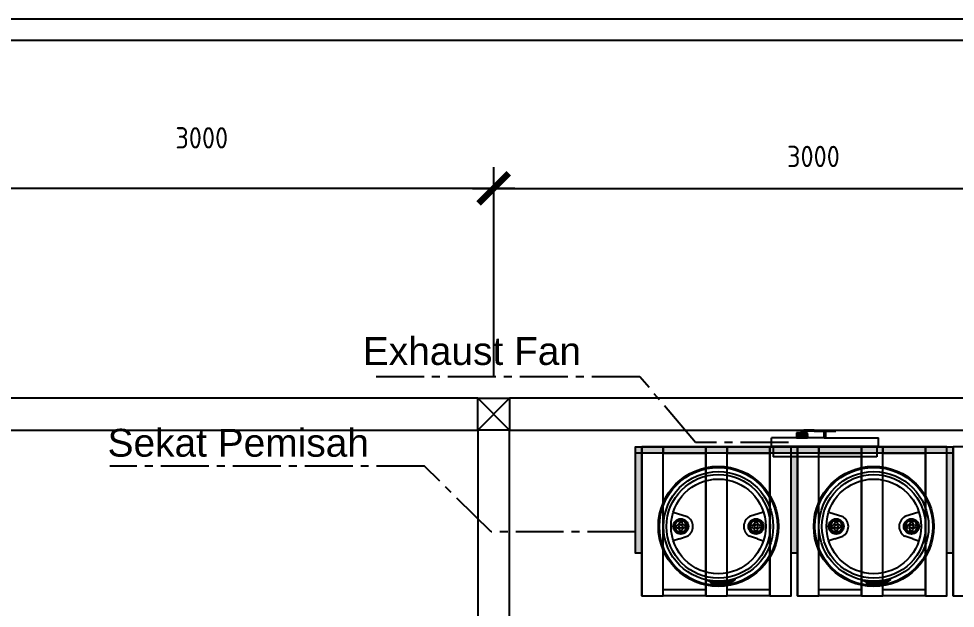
# Model space of a CAD drawing. Header units: millimetres. Extents: x 19989 to 114677, y -6335 to 49043.
# Drawn here: x 71235 to 75628, y 20703 to 23468 of the extents above; entities that cross this region are included whole.
import ezdxf

# ---------------------------------------------------------------- set-up
doc = ezdxf.new("R2010")
doc.units = ezdxf.units.MM
doc.header["$MEASUREMENT"] = 0
doc.linetypes.add('CENTER2', pattern=[1.125, 0.75, -0.125, 0.125, -0.125])
doc.layers.get('Defpoints').update_dxf_attribs({"lineweight": 0})
doc.layers.add('A-DIM', color=15, linetype='Continuous')
doc.layers.add('Edges', color=7, linetype='Continuous')
doc.styles.add('ISO9', font='iso9.shx')
doc.styles.get("Standard").update_dxf_attribs({"font": 'arial.ttf'})
doc.dimstyles.new('DIM100', dxfattribs={"dimscale": 100, "dimtxt": 1, "dimasz": 1, "dimexe": 1, "dimexo": 1, "dimgap": 1, "dimtad": 1, "dimdec": 0, "dimzin": 0, "dimdsep": 46, "dimtxsty": 'ISO9', "dimblk1": 'TICK', "dimblk2": 'TICK', "dimsah": 1, "dimcen": 0.09, "dimclrd": 15, "dimclre": 15, "dimclrt": 1, "dimadec": 0, "dimazin": 0, "dimtfac": 1, "dimtdec": 0, "dimtofl": 0, "dimtmove": 2, "dimatfit": 3, "dimldrblk": 'TICK', "dimfxl": 1, "dimtolj": 1, "dimtzin": 0, "dimarcsym": 0})

# ---------------------------------------------------------------- blocks, each defined once
blk = doc.blocks.new('TICK')
at = {"color": 2}
blk.add_line((-1, 0), (1, 0), dxfattribs=at)
at = {"color": 2, "const_width": 0.3, "flags": 128}
blk.add_lwpolyline([(-0.707, -0.707), (0.707, 0.707)], dxfattribs=at)
blk = doc.blocks.new('*D17')
at = {"layer": 'A-DIM', "color": 15, "lineweight": -2, "transparency": 16777216}
for p, q in [((73462.8, 21788.8), (73462.8, 22772.1)), ((76462.8, 21788.8), (76462.8, 22772.1)), ((73562.8, 22672.1), (76362.8, 22672.1))]:
    blk.add_line(p, q, dxfattribs=at)
at = {"layer": 'Defpoints', "color": 0, "transparency": 16777216}
for p in [(76462.8, 22672.1), (73462.8, 21688.8), (76462.8, 21688.8)]:
    blk.add_point(p, dxfattribs=at)
at = {"layer": 'A-DIM', "color": 15, "lineweight": -2, "transparency": 16777216, "xscale": 100, "yscale": 100, "zscale": 100, "rotation": 180}
blk.add_blockref('TICK', (73462.8, 22672.1), dxfattribs=at)
at = {"layer": 'A-DIM', "color": 15, "lineweight": -2, "transparency": 16777216, "xscale": 100, "yscale": 100, "zscale": 100}
blk.add_blockref('TICK', (76462.8, 22672.1), dxfattribs=at)
at = {"layer": 'A-DIM', "color": 1, "transparency": 16777216, "insert": (74962.8, 22822.1), "char_height": 100, "attachment_point": 5, "style": 'ISO9'}
blk.add_mtext('\\A1;3000', dxfattribs=at)
blk = doc.blocks.new('*D18')
at = {"layer": 'A-DIM', "color": 15, "lineweight": -2, "transparency": 16777216}
for p, q in [((70462.8, 21788.8), (70462.8, 22772.1)), ((73462.8, 21788.8), (73462.8, 22772.1)), ((73362.8, 22672.1), (70562.8, 22672.1))]:
    blk.add_line(p, q, dxfattribs=at)
at = {"layer": 'Defpoints', "color": 0, "transparency": 16777216}
for p in [(70462.8, 22672.1), (70462.8, 21688.8), (73462.8, 21688.8)]:
    blk.add_point(p, dxfattribs=at)
at = {"layer": 'A-DIM', "color": 15, "lineweight": -2, "transparency": 16777216, "xscale": 100, "yscale": 100, "zscale": 100, "rotation": 180}
blk.add_blockref('TICK', (70462.8, 22672.1), dxfattribs=at)
at = {"layer": 'A-DIM', "color": 15, "lineweight": -2, "transparency": 16777216, "xscale": 100, "yscale": 100, "zscale": 100}
blk.add_blockref('TICK', (73462.8, 22672.1), dxfattribs=at)
at = {"layer": 'A-DIM', "color": 1, "transparency": 16777216, "insert": (72093.4, 22909.4), "char_height": 100, "attachment_point": 5, "style": 'ISO9'}
blk.add_mtext('\\A1;3000', dxfattribs=at)
blk = doc.blocks.new('plasticwaterdrumplan')
at = {"layer": 'Edges'}
for p, q in [((19.15, 3.55), (22, 2.66)), ((37.52, 3.55), (34.66, 2.66)), ((19.8, 0.65), (19.83, 0.88)), ((19.83, 0.42), (19.8, 0.65)), ((19.83, 0.88), (19.88, 1)), ((19.88, 0.3), (19.83, 0.42)), ((19.88, 1), (20.09, 0.86)), ((19.88, 0.3), (20.09, 0.44)), ((20.09, 0.86), (20.13, 0.97)), ((20.13, 0.33), (20.09, 0.44)), ((20.13, 0.97), (20.23, 1.1)), ((20.23, 0.2), (20.13, 0.33)), ((20.23, 1.1), (20.36, 1.2)), ((20.36, 0.1), (20.23, 0.2)), ((20.33, 1.45), (20.45, 1.5)), ((20.33, 1.45), (20.47, 1.24)), ((20.33, -0.15), (20.47, 0.06)), ((20.36, 1.2), (20.47, 1.24)), ((20.47, 0.06), (20.36, 0.1)), ((20.45, 1.5), (20.68, 1.53)), ((20.68, 1.53), (20.91, 1.5)), ((20.68, 1.01), (20.77, 1)), ((21.03, 1.45), (20.89, 1.24)), ((20.89, 1.24), (21, 1.2)), ((21, 0.1), (20.89, 0.06)), ((21.03, -0.15), (20.89, 0.06)), ((20.91, 1.5), (21.03, 1.45)), ((21, 1.2), (21.13, 1.1)), ((21.13, 0.2), (21, 0.1)), ((21.13, 1.1), (21.23, 0.97)), ((21.23, 0.33), (21.13, 0.2)), ((21.23, 0.97), (21.27, 0.86)), ((21.27, 0.44), (21.23, 0.33)), ((21.48, 1), (21.27, 0.86)), ((21.48, 0.3), (21.27, 0.44)), ((21.48, 1), (21.53, 0.88)), ((21.53, 0.42), (21.48, 0.3)), ((21.53, 0.88), (21.56, 0.65)), ((21.56, 0.65), (21.53, 0.42)), ((35.13, 0.88), (35.1, 0.65)), ((35.1, 0.65), (35.13, 0.42)), ((35.19, 1), (35.13, 0.88)), ((35.13, 0.42), (35.19, 0.3)), ((35.19, 1), (35.39, 0.86)), ((35.19, 0.3), (35.39, 0.44)), ((35.44, 0.97), (35.39, 0.86)), ((35.39, 0.44), (35.44, 0.33)), ((35.54, 1.1), (35.44, 0.97)), ((35.44, 0.33), (35.54, 0.2)), ((35.67, 1.2), (35.54, 1.1)), ((35.54, 0.2), (35.67, 0.1)), ((35.76, 1.5), (35.63, 1.45)), ((35.63, 1.45), (35.78, 1.24)), ((35.63, -0.15), (35.78, 0.06)), ((35.78, 1.24), (35.67, 1.2)), ((35.67, 0.1), (35.78, 0.06)), ((35.99, 1.53), (35.76, 1.5)), ((35.99, 1.01), (35.89, 1)), ((36.22, 1.5), (35.99, 1.53)), ((36.34, 1.45), (36.2, 1.24)), ((36.3, 1.2), (36.2, 1.24)), ((36.2, 0.06), (36.3, 0.1)), ((36.34, -0.15), (36.2, 0.06)), ((36.34, 1.45), (36.22, 1.5)), ((36.44, 1.1), (36.3, 1.2)), ((36.3, 0.1), (36.44, 0.2)), ((36.54, 0.97), (36.44, 1.1)), ((36.44, 0.2), (36.54, 0.33)), ((36.58, 0.86), (36.54, 0.97)), ((36.54, 0.33), (36.58, 0.44)), ((36.79, 1), (36.58, 0.86)), ((36.79, 0.3), (36.58, 0.44)), ((36.84, 0.88), (36.79, 1)), ((36.79, 0.3), (36.84, 0.42)), ((36.87, 0.65), (36.84, 0.88)), ((36.84, 0.42), (36.87, 0.65)), ((20.41, -1.85), (19.15, -2.26)), ((20.45, -0.2), (20.33, -0.15)), ((20.41, -1.85), (22, -1.35)), ((20.68, -0.23), (20.45, -0.2)), ((20.91, -0.2), (20.68, -0.23)), ((21.03, -0.15), (20.91, -0.2)), ((36.26, -1.85), (34.66, -1.35)), ((35.63, -0.15), (35.76, -0.2)), ((35.76, -0.2), (35.99, -0.23)), ((35.99, -0.23), (36.22, -0.2)), ((36.22, -0.2), (36.34, -0.15)), ((36.26, -1.85), (37.52, -2.26)), ((25.72, -10.23), (26.59, -10.46)), ((25.73, -10.21), (26.78, -10.49)), ((26.36, -10.41), (26.54, -10.46)), ((26.36, -10.43), (26.53, -10.48)), ((26.54, -10.46), (26.53, -10.48)), ((26.54, -10.46), (26.59, -10.47)), ((26.59, -10.46), (26.6, -10.46)), ((26.6, -10.48), (26.59, -10.47)), ((26.62, -10.47), (26.6, -10.46)), ((26.6, -10.46), (26.75, -10.5)), ((26.61, -10.48), (26.6, -10.48)), ((26.61, -10.48), (26.61, -10.49)), ((26.62, -10.5), (26.61, -10.49)), ((26.63, -10.48), (26.62, -10.47)), ((26.62, -10.47), (26.62, -10.47)), ((26.63, -10.5), (26.62, -10.5)), ((26.64, -10.49), (26.63, -10.48)), ((26.63, -10.51), (26.63, -10.5)), ((26.64, -10.52), (26.63, -10.51)), ((26.65, -10.5), (26.64, -10.49)), ((26.64, -10.49), (26.64, -10.49)), ((26.64, -10.53), (26.64, -10.52)), ((26.64, -10.54), (26.64, -10.53)), ((26.64, -10.57), (26.65, -10.54)), ((26.65, -10.54), (26.64, -10.54)), ((26.64, -10.59), (26.64, -10.57)), ((26.65, -10.61), (26.64, -10.59)), ((26.65, -10.51), (26.65, -10.5)), ((26.66, -10.52), (26.65, -10.51)), ((26.65, -10.51), (26.65, -10.51)), ((26.65, -10.54), (26.67, -10.53)), ((26.66, -10.53), (26.65, -10.55)), ((26.65, -10.55), (26.65, -10.54)), ((26.65, -10.55), (26.65, -10.55)), ((26.66, -10.64), (26.65, -10.61)), ((26.66, -10.53), (26.66, -10.52)), ((26.67, -10.56), (26.66, -10.57)), ((26.66, -10.57), (26.66, -10.59)), ((26.66, -10.59), (26.66, -10.6)), ((26.66, -10.6), (26.67, -10.62)), ((26.68, -10.66), (26.66, -10.64)), ((26.67, -10.53), (26.69, -10.51)), ((26.68, -10.54), (26.67, -10.56)), ((26.67, -10.62), (26.69, -10.64)), ((26.7, -10.53), (26.68, -10.54)), ((26.7, -10.67), (26.68, -10.66)), ((26.69, -10.51), (26.72, -10.5)), ((26.7, -10.56), (26.69, -10.59)), ((26.69, -10.59), (26.7, -10.63)), ((26.69, -10.64), (26.71, -10.65)), ((26.72, -10.53), (26.7, -10.53)), ((26.72, -10.54), (26.7, -10.56)), ((26.7, -10.63), (26.72, -10.65)), ((26.73, -10.68), (26.7, -10.67)), ((26.71, -10.65), (26.73, -10.66)), ((26.72, -10.5), (26.75, -10.5)), ((26.74, -10.52), (26.72, -10.53)), ((26.75, -10.53), (26.72, -10.54)), ((26.72, -10.65), (26.77, -10.66)), ((26.73, -10.66), (26.76, -10.67)), ((26.75, -10.69), (26.73, -10.68)), ((26.77, -10.53), (26.74, -10.52)), ((26.75, -10.5), (26.77, -10.5)), ((26.75, -10.5), (26.77, -10.51)), ((26.78, -10.54), (26.75, -10.53)), ((26.78, -10.69), (26.75, -10.69)), ((26.76, -10.67), (26.77, -10.66)), ((26.77, -10.5), (26.8, -10.51)), ((26.8, -10.51), (26.77, -10.51)), ((26.79, -10.54), (26.77, -10.53)), ((26.77, -10.66), (26.81, -10.68)), ((26.78, -10.49), (27.01, -10.56)), ((26.78, -10.49), (26.8, -10.51)), ((26.78, -10.54), (26.8, -10.55)), ((26.81, -10.68), (26.78, -10.69)), ((26.81, -10.55), (26.79, -10.54)), ((26.8, -10.51), (26.82, -10.53)), ((26.81, -10.55), (26.8, -10.55)), ((26.81, -10.55), (26.81, -10.55)), ((26.81, -10.55), (26.85, -10.56)), ((26.81, -10.68), (26.81, -10.68)), ((26.81, -10.68), (26.93, -10.71)), ((26.82, -10.53), (26.84, -10.55)), ((26.84, -10.55), (26.85, -10.56)), ((26.85, -10.56), (27.07, -10.63)), ((26.9, -10.77), (26.89, -10.83)), ((26.89, -10.83), (26.9, -10.77)), ((26.89, -10.83), (26.9, -10.88)), ((26.9, -10.88), (26.89, -10.83)), ((26.89, -10.83), (26.89, -10.83)), ((26.9, -10.83), (26.89, -10.83)), ((26.93, -10.72), (26.9, -10.77)), ((26.9, -10.77), (26.93, -10.72)), ((26.9, -10.77), (26.91, -10.77)), ((26.9, -10.83), (26.91, -10.77)), ((26.9, -10.77), (26.9, -10.77)), ((26.9, -10.83), (26.91, -10.78)), ((26.91, -10.88), (26.9, -10.83)), ((26.9, -10.88), (26.9, -10.83)), ((26.9, -10.83), (26.9, -10.83)), ((26.9, -10.88), (26.91, -10.93)), ((26.91, -10.88), (26.9, -10.88)), ((26.9, -10.88), (26.9, -10.88)), ((26.9, -10.88), (26.9, -10.88)), ((26.92, -10.93), (26.9, -10.88)), ((26.92, -10.93), (26.9, -10.88)), ((26.91, -10.78), (26.93, -10.73)), ((26.91, -10.77), (26.93, -10.73)), ((26.91, -10.77), (26.91, -10.78)), ((26.91, -10.83), (26.92, -10.78)), ((26.92, -10.78), (26.91, -10.83)), ((26.91, -10.83), (26.92, -10.88)), ((26.91, -10.88), (26.91, -10.83)), ((26.93, -10.93), (26.91, -10.88)), ((26.92, -10.93), (26.91, -10.88)), ((26.91, -10.93), (26.95, -10.98)), ((26.92, -10.93), (26.91, -10.93)), ((26.92, -10.78), (26.94, -10.73)), ((26.94, -10.73), (26.92, -10.78)), ((26.92, -10.88), (26.93, -10.93)), ((26.92, -10.93), (26.92, -10.93)), ((26.92, -10.93), (26.92, -10.93)), ((26.95, -10.98), (26.92, -10.93)), ((26.95, -10.97), (26.92, -10.93)), ((26.95, -10.98), (26.92, -10.93)), ((26.93, -10.71), (26.93, -10.72)), ((26.93, -10.72), (26.94, -10.71)), ((26.94, -10.71), (26.93, -10.71)), ((26.93, -10.73), (26.94, -10.72)), ((26.93, -10.73), (26.94, -10.72)), ((26.93, -10.73), (26.93, -10.72)), ((26.93, -10.72), (26.93, -10.72)), ((26.93, -10.73), (26.93, -10.73)), ((26.93, -10.93), (26.96, -10.97)), ((26.96, -10.97), (26.93, -10.93)), ((26.94, -10.72), (26.94, -10.71)), ((26.95, -10.72), (26.94, -10.73)), ((26.94, -10.73), (26.95, -10.72)), ((26.95, -10.72), (26.94, -10.72)), ((26.94, -10.72), (26.94, -10.72)), ((27.05, -10.75), (26.95, -10.72)), ((26.95, -10.72), (26.95, -10.72)), ((26.99, -11.01), (26.95, -10.97)), ((26.95, -10.98), (26.95, -10.97)), ((26.95, -10.98), (26.99, -11.02)), ((26.99, -11.01), (26.95, -10.98)), ((26.99, -11.01), (26.95, -10.98)), ((26.95, -10.98), (26.95, -10.98)), ((26.95, -10.98), (26.95, -10.98)), ((26.96, -10.97), (27, -11)), ((27, -11), (26.96, -10.97)), ((26.99, -11.01), (26.99, -11.01)), ((26.99, -11.01), (26.99, -11.01)), ((26.99, -11.01), (26.99, -11.02)), ((27.04, -11.03), (26.99, -11.01)), ((27.04, -11.03), (26.99, -11.01)), ((27.04, -11.04), (26.99, -11.01)), ((26.99, -11.02), (27.04, -11.04)), ((27.02, -10.78), (27, -10.85)), ((27, -10.85), (27.02, -10.91)), ((27, -11), (27.04, -11.02)), ((27.04, -11.03), (27, -11)), ((27.05, -10.75), (27.02, -10.78)), ((27.02, -10.91), (27.07, -10.96)), ((27.04, -11.02), (27.32, -11.11)), ((27.32, -11.13), (27.04, -11.03)), ((27.32, -11.12), (27.04, -11.03)), ((27.32, -11.12), (27.04, -11.03)), ((27.31, -11.13), (27.04, -11.04)), ((27.04, -11.04), (27.04, -11.04)), ((27.31, -11.13), (27.04, -11.04)), ((27.26, -10.81), (27.05, -10.75)), ((27.07, -10.63), (27.11, -10.63)), ((27.08, -10.63), (27.07, -10.63)), ((27.07, -10.96), (27.13, -10.98)), ((27.08, -10.63), (27.11, -10.63)), ((27.09, -10.64), (27.08, -10.63)), ((27.09, -10.64), (27.11, -10.63)), ((27.1, -10.64), (27.09, -10.64)), ((27.1, -10.64), (27.11, -10.64)), ((27.11, -10.64), (27.1, -10.64)), ((27.17, -10.64), (27.11, -10.63)), ((27.11, -10.63), (27.11, -10.63)), ((27.11, -10.63), (27.11, -10.63)), ((27.11, -10.63), (27.17, -10.64)), ((27.11, -10.63), (27.17, -10.64)), ((27.11, -10.64), (27.11, -10.63)), ((27.11, -10.64), (27.11, -10.64)), ((27.11, -10.64), (27.17, -10.65)), ((27.11, -10.64), (27.17, -10.65)), ((27.15, -10.65), (27.11, -10.64)), ((27.13, -10.98), (27.2, -10.96)), ((27.17, -10.66), (27.15, -10.65)), ((28.04, -10.93), (27.15, -10.65)), ((27.44, -10.69), (27.17, -10.64)), ((27.44, -10.68), (27.17, -10.64)), ((27.44, -10.68), (27.17, -10.64)), ((27.43, -10.7), (27.17, -10.65)), ((27.44, -10.69), (27.17, -10.65)), ((27.17, -10.66), (27.43, -10.7)), ((27.2, -10.96), (27.25, -10.91)), ((27.25, -10.91), (27.27, -10.85)), ((27.27, -10.85), (27.26, -10.81)), ((28, -11.04), (27.26, -10.81)), ((27.31, -11.13), (27.6, -11.21)), ((27.6, -11.2), (27.31, -11.13)), ((27.32, -11.11), (27.6, -11.19)), ((27.6, -11.19), (27.32, -11.12)), ((27.6, -11.2), (27.32, -11.12)), ((27.6, -11.2), (27.32, -11.13)), ((27.43, -10.7), (27.7, -10.74)), ((27.7, -10.73), (27.43, -10.7)), ((27.44, -10.68), (27.71, -10.72)), ((27.71, -10.72), (27.44, -10.68)), ((27.71, -10.73), (27.44, -10.69)), ((27.71, -10.72), (27.44, -10.69)), ((27.6, -11.19), (27.89, -11.24)), ((27.88, -11.25), (27.6, -11.19)), ((27.88, -11.25), (27.6, -11.2)), ((27.88, -11.25), (27.6, -11.2)), ((27.88, -11.26), (27.6, -11.2)), ((27.88, -11.26), (27.6, -11.21)), ((27.98, -10.76), (27.7, -10.73)), ((27.7, -10.74), (27.98, -10.76)), ((27.71, -10.72), (27.98, -10.74)), ((27.98, -10.75), (27.71, -10.72)), ((27.98, -10.75), (27.71, -10.72)), ((27.98, -10.75), (27.71, -10.73)), ((28.17, -11.28), (27.88, -11.25)), ((28.17, -11.29), (27.88, -11.25)), ((28.17, -11.28), (27.88, -11.25)), ((28.17, -11.29), (27.88, -11.26)), ((28.17, -11.29), (27.88, -11.26)), ((27.89, -11.24), (28.17, -11.27)), ((28.25, -10.76), (27.98, -10.74)), ((28.25, -10.77), (27.98, -10.75)), ((28.25, -10.77), (27.98, -10.75)), ((28.25, -10.76), (27.98, -10.75)), ((28.25, -10.78), (27.98, -10.76)), ((27.98, -10.76), (28.25, -10.78)), ((28.04, -11.11), (28, -11.04)), ((28.01, -11.04), (28, -11.04)), ((28.01, -11.04), (28.04, -11.1)), ((28.02, -11.05), (28.01, -11.04)), ((28.02, -11.05), (28.04, -11.1)), ((28.02, -11.05), (28.05, -11.09)), ((28.02, -11.05), (28.02, -11.05)), ((28.03, -11.05), (28.02, -11.05)), ((28.05, -11.09), (28.03, -11.05)), ((28.03, -11.05), (28.05, -11.09)), ((28.03, -11.05), (28.05, -11.09)), ((28.03, -11.05), (28.03, -11.05)), ((28.03, -11.05), (28.03, -11.05)), ((28.03, -11.05), (28.07, -11.06)), ((28.04, -10.93), (28.09, -10.9)), ((28.05, -10.93), (28.04, -10.93)), ((28.05, -11.09), (28.04, -11.1)), ((28.04, -11.1), (28.04, -11.1)), ((28.04, -11.1), (28.13, -11.12)), ((28.04, -11.1), (28.12, -11.12)), ((28.13, -11.13), (28.04, -11.11)), ((28.1, -10.9), (28.05, -10.93)), ((28.1, -10.91), (28.05, -10.93)), ((28.05, -10.93), (28.05, -10.93)), ((28.06, -10.93), (28.05, -10.93)), ((28.12, -11.11), (28.05, -11.09)), ((28.05, -11.09), (28.05, -11.09)), ((28.05, -11.09), (28.05, -11.09)), ((28.05, -11.09), (28.12, -11.12)), ((28.05, -11.09), (28.12, -11.11)), ((28.1, -10.91), (28.06, -10.93)), ((28.1, -10.91), (28.06, -10.94)), ((28.06, -10.94), (28.1, -10.92)), ((28.06, -10.94), (28.06, -10.93)), ((28.06, -10.94), (28.11, -10.95)), ((28.06, -10.94), (28.06, -10.94)), ((28.08, -11.07), (28.07, -11.06)), ((28.08, -11.07), (28.09, -11.07)), ((28.09, -10.9), (28.18, -10.92)), ((28.09, -11.07), (28.1, -11.07)), ((28.09, -11.07), (28.09, -11.07)), ((28.09, -11.07), (28.09, -11.07)), ((28.18, -10.92), (28.1, -10.9)), ((28.1, -10.91), (28.1, -10.9)), ((28.18, -10.93), (28.1, -10.91)), ((28.17, -10.93), (28.1, -10.91)), ((28.1, -10.91), (28.1, -10.91)), ((28.17, -10.93), (28.1, -10.91)), ((28.1, -10.91), (28.1, -10.91)), ((28.1, -10.92), (28.1, -10.91)), ((28.1, -10.92), (28.17, -10.94)), ((28.1, -11.07), (28.1, -11.07)), ((28.1, -11.07), (28.1, -11.07)), ((28.11, -11.07), (28.1, -11.07)), ((28.11, -10.95), (28.11, -10.95)), ((28.11, -10.95), (28.11, -10.95)), ((28.14, -10.96), (28.11, -10.95)), ((28.11, -10.95), (28.11, -10.95)), ((28.11, -10.95), (28.11, -10.95)), ((28.11, -11.07), (28.14, -11.07)), ((28.19, -11.07), (28.12, -11.11)), ((28.12, -11.11), (28.19, -11.07)), ((28.12, -11.12), (28.2, -11.08)), ((28.12, -11.12), (28.19, -11.08)), ((28.12, -11.12), (28.12, -11.11)), ((28.12, -11.11), (28.12, -11.11)), ((28.13, -11.12), (28.12, -11.12)), ((28.12, -11.12), (28.12, -11.12)), ((28.13, -11.12), (28.2, -11.08)), ((28.2, -11.09), (28.13, -11.13)), ((28.17, -10.99), (28.14, -10.96)), ((28.14, -11.07), (28.16, -11.05)), ((28.16, -11.05), (28.17, -11.02)), ((28.18, -10.93), (28.17, -10.93)), ((28.17, -10.93), (28.17, -10.93)), ((28.17, -10.93), (28.17, -10.94)), ((28.21, -11), (28.17, -10.93)), ((28.21, -11), (28.17, -10.93)), ((28.17, -10.94), (28.21, -11)), ((28.17, -11.02), (28.17, -10.99)), ((28.17, -11.27), (28.46, -11.29)), ((28.46, -11.29), (28.17, -11.28)), ((28.46, -11.3), (28.17, -11.28)), ((28.17, -11.29), (28.46, -11.31)), ((28.46, -11.3), (28.17, -11.29)), ((28.46, -11.3), (28.17, -11.29)), ((28.18, -10.92), (28.18, -10.93)), ((28.22, -11), (28.18, -10.92)), ((28.18, -10.92), (28.23, -11)), ((28.22, -11), (28.18, -10.93)), ((28.21, -11), (28.19, -11.07)), ((28.19, -11.08), (28.21, -11)), ((28.19, -11.07), (28.21, -11)), ((28.19, -11.08), (28.19, -11.07)), ((28.19, -11.07), (28.19, -11.07)), ((28.2, -11.08), (28.19, -11.08)), ((28.23, -11), (28.2, -11.09)), ((28.2, -11.08), (28.22, -11)), ((28.2, -11.08), (28.22, -11)), ((28.2, -11.08), (28.2, -11.08)), ((28.21, -11), (28.22, -11)), ((28.21, -11), (28.21, -11)), ((28.21, -11), (28.21, -11)), ((28.22, -11), (28.22, -11)), ((28.25, -10.76), (28.52, -10.77)), ((28.52, -10.77), (28.25, -10.76)), ((28.52, -10.78), (28.25, -10.77)), ((28.52, -10.78), (28.25, -10.77)), ((28.25, -10.78), (28.52, -10.79)), ((28.52, -10.79), (28.25, -10.78)), ((28.43, -10.93), (29.05, -10.92)), ((28.44, -11.17), (28.43, -10.93)), ((28.43, -10.93), (28.44, -10.94)), ((29.04, -10.93), (28.44, -10.94)), ((29.04, -10.93), (28.44, -10.94)), ((28.44, -10.94), (28.44, -11.16)), ((28.44, -10.94), (28.45, -11.16)), ((28.44, -10.94), (28.45, -10.95)), ((28.44, -10.94), (28.44, -10.94)), ((29.04, -11.15), (28.44, -11.16)), ((28.44, -11.16), (28.44, -11.17)), ((28.45, -11.16), (28.44, -11.16)), ((28.44, -11.17), (29.05, -11.16)), ((28.45, -10.95), (29.03, -10.94)), ((29.03, -10.94), (28.45, -10.95)), ((29.03, -10.94), (28.45, -10.95)), ((28.46, -11.15), (28.45, -10.95)), ((28.45, -10.95), (28.45, -11.15)), ((28.45, -10.95), (28.45, -10.95)), ((28.45, -10.95), (28.45, -10.95)), ((28.45, -10.95), (28.45, -11.15)), ((29.03, -11.14), (28.45, -11.15)), ((28.45, -11.15), (28.45, -11.15)), ((28.45, -11.15), (28.45, -11.16)), ((28.46, -11.15), (28.45, -11.15)), ((29.04, -11.15), (28.45, -11.16)), ((29.03, -11.15), (28.45, -11.15)), ((29.03, -11.14), (28.46, -11.15)), ((28.46, -11.29), (28.75, -11.28)), ((28.75, -11.29), (28.46, -11.29)), ((28.75, -11.29), (28.46, -11.3)), ((28.76, -11.29), (28.46, -11.3)), ((28.76, -11.3), (28.46, -11.3)), ((28.76, -11.3), (28.46, -11.31)), ((28.52, -10.77), (28.79, -10.77)), ((28.79, -10.77), (28.52, -10.77)), ((28.79, -10.78), (28.52, -10.78)), ((28.79, -10.78), (28.52, -10.78)), ((28.52, -10.79), (28.79, -10.79)), ((28.79, -10.79), (28.52, -10.79)), ((28.75, -11.28), (29.04, -11.25)), ((29.04, -11.26), (28.75, -11.29)), ((29.04, -11.26), (28.75, -11.29)), ((29.05, -11.27), (28.76, -11.3)), ((29.05, -11.27), (28.76, -11.29)), ((29.05, -11.27), (28.76, -11.3)), ((29.06, -10.76), (28.79, -10.77)), ((29.06, -10.76), (28.79, -10.77)), ((29.06, -10.77), (28.79, -10.78)), ((29.06, -10.77), (28.79, -10.78)), ((29.06, -10.78), (28.79, -10.79)), ((28.79, -10.79), (29.06, -10.78)), ((29.03, -10.94), (29.04, -10.93)), ((29.03, -10.94), (29.03, -11.14)), ((29.03, -11.15), (29.03, -10.94)), ((29.03, -11.14), (29.03, -10.94)), ((29.03, -10.94), (29.03, -10.94)), ((29.03, -10.94), (29.03, -10.94)), ((29.03, -11.15), (29.03, -11.14)), ((29.03, -11.14), (29.03, -11.14)), ((29.04, -11.15), (29.03, -11.15)), ((29.04, -10.93), (29.05, -10.92)), ((29.04, -11.15), (29.04, -10.93)), ((29.04, -11.15), (29.04, -10.93)), ((29.04, -10.93), (29.04, -10.93)), ((29.05, -11.16), (29.04, -11.15)), ((29.04, -11.15), (29.04, -11.15)), ((29.04, -11.25), (29.33, -11.21)), ((29.33, -11.21), (29.04, -11.26)), ((29.33, -11.22), (29.04, -11.26)), ((29.05, -10.92), (29.05, -11.16)), ((29.33, -11.22), (29.05, -11.27)), ((29.33, -11.22), (29.05, -11.27)), ((29.05, -11.27), (29.33, -11.23)), ((29.06, -10.76), (29.33, -10.74)), ((29.33, -10.75), (29.06, -10.77)), ((29.33, -10.75), (29.06, -10.76)), ((29.06, -10.78), (29.33, -10.76)), ((29.33, -10.76), (29.06, -10.78)), ((29.33, -10.76), (29.06, -10.77)), ((29.81, -10.63), (29.33, -10.75)), ((29.8, -10.63), (29.33, -10.75)), ((29.8, -10.63), (29.33, -10.74)), ((29.81, -10.64), (29.33, -10.75)), ((29.33, -10.75), (29.33, -10.74)), ((29.33, -10.75), (29.33, -10.75)), ((29.33, -10.75), (29.33, -10.75)), ((29.33, -10.75), (29.34, -10.76)), ((29.33, -10.75), (29.33, -10.76)), ((29.33, -10.76), (29.33, -10.76)), ((29.33, -10.76), (29.34, -10.76)), ((29.33, -10.77), (29.34, -10.76)), ((29.33, -10.76), (29.33, -10.76)), ((29.33, -10.76), (29.33, -10.76)), ((29.33, -10.76), (29.34, -10.76)), ((29.33, -10.76), (29.33, -10.76)), ((29.33, -10.76), (29.33, -10.77)), ((29.33, -10.76), (29.33, -10.76)), ((29.83, -11.05), (29.33, -11.22)), ((29.33, -11.21), (29.83, -11.05)), ((29.83, -11.06), (29.33, -11.22)), ((29.83, -11.06), (29.33, -11.22)), ((29.84, -11.06), (29.33, -11.23)), ((29.84, -11.07), (29.33, -11.23)), ((29.33, -11.21), (29.33, -11.21)), ((29.33, -11.21), (29.33, -11.21)), ((29.33, -11.21), (29.33, -11.21)), ((29.33, -11.21), (29.33, -11.21)), ((29.33, -11.21), (29.33, -11.21)), ((29.33, -11.21), (29.33, -11.21)), ((29.33, -11.21), (29.33, -11.21)), ((29.33, -11.21), (29.33, -11.22)), ((29.33, -11.22), (29.33, -11.23)), ((29.33, -11.22), (29.33, -11.22)), ((29.33, -11.22), (29.33, -11.22)), ((29.33, -11.22), (29.33, -11.22)), ((29.33, -11.22), (29.33, -11.22)), ((29.33, -11.23), (29.33, -11.23)), ((29.81, -10.64), (29.34, -10.76)), ((29.34, -10.76), (29.81, -10.65)), ((29.34, -10.76), (29.34, -10.76)), ((30.28, -10.5), (29.8, -10.63)), ((30.28, -10.5), (29.8, -10.63)), ((30.28, -10.51), (29.81, -10.63)), ((30.28, -10.51), (29.81, -10.64)), ((30.29, -10.51), (29.81, -10.64)), ((29.81, -10.65), (30.29, -10.52)), ((30.32, -10.87), (29.83, -11.05)), ((29.83, -11.05), (30.32, -10.87)), ((30.32, -10.88), (29.83, -11.06)), ((30.33, -10.88), (29.83, -11.06)), ((30.33, -10.88), (29.84, -11.07)), ((30.33, -10.88), (29.84, -11.06)), ((30.76, -10.36), (30.28, -10.5)), ((30.76, -10.37), (30.28, -10.51)), ((30.76, -10.37), (30.28, -10.5)), ((30.76, -10.37), (30.28, -10.51)), ((30.29, -10.52), (30.76, -10.38)), ((30.76, -10.38), (30.29, -10.51)), ((30.32, -10.87), (30.8, -10.67)), ((30.8, -10.67), (30.32, -10.87)), ((30.8, -10.68), (30.32, -10.88)), ((30.81, -10.68), (30.33, -10.88)), ((30.81, -10.68), (30.33, -10.88)), ((30.33, -10.88), (30.81, -10.69)), ((30.76, -10.36), (31.23, -10.22)), ((30.76, -10.38), (31.3, -10.22)), ((31.23, -10.22), (30.76, -10.37)), ((31.23, -10.22), (30.76, -10.37)), ((31.24, -10.23), (30.76, -10.38)), ((31.23, -10.23), (30.76, -10.37)), ((30.8, -10.67), (31.26, -10.46)), ((31.27, -10.46), (30.8, -10.67)), ((31.27, -10.46), (30.8, -10.68)), ((31.28, -10.47), (30.81, -10.69)), ((31.27, -10.47), (30.81, -10.68)), ((31.28, -10.47), (30.81, -10.68)), ((31.26, -10.21), (31.23, -10.22)), ((31.26, -10.21), (31.23, -10.22)), ((31.27, -10.21), (31.23, -10.22)), ((31.27, -10.22), (31.23, -10.23)), ((31.27, -10.22), (31.24, -10.23)), ((31.26, -10.21), (31.3, -10.2)), ((31.3, -10.2), (31.26, -10.21)), ((31.26, -10.46), (31.33, -10.42)), ((31.3, -10.2), (31.27, -10.21)), ((31.3, -10.21), (31.27, -10.22)), ((31.3, -10.21), (31.27, -10.22)), ((31.3, -10.44), (31.27, -10.46)), ((31.31, -10.45), (31.27, -10.46)), ((31.31, -10.45), (31.27, -10.47)), ((31.31, -10.45), (31.28, -10.47)), ((31.31, -10.45), (31.28, -10.47)), ((31.3, -10.2), (31.33, -10.19)), ((31.33, -10.19), (31.3, -10.2)), ((31.33, -10.19), (31.3, -10.2)), ((31.34, -10.2), (31.3, -10.21)), ((31.33, -10.2), (31.3, -10.21)), ((31.3, -10.22), (31.34, -10.21)), ((31.34, -10.43), (31.3, -10.44)), ((31.34, -10.43), (31.31, -10.45)), ((31.35, -10.43), (31.31, -10.45)), ((31.35, -10.43), (31.31, -10.45)), ((31.31, -10.45), (31.35, -10.44)), ((31.36, -10.18), (31.33, -10.19)), ((31.37, -10.18), (31.33, -10.19)), ((31.37, -10.18), (31.33, -10.19)), ((31.37, -10.19), (31.33, -10.2)), ((31.33, -10.42), (31.4, -10.39)), ((31.34, -10.21), (31.4, -10.19)), ((31.37, -10.19), (31.34, -10.2)), ((31.38, -10.41), (31.34, -10.43)), ((31.37, -10.41), (31.34, -10.43)), ((31.38, -10.41), (31.35, -10.43)), ((31.35, -10.44), (31.39, -10.42)), ((31.38, -10.42), (31.35, -10.43)), ((31.4, -10.17), (31.36, -10.18)), ((31.4, -10.17), (31.37, -10.18)), ((31.4, -10.18), (31.37, -10.19)), ((31.4, -10.18), (31.37, -10.18)), ((31.4, -10.18), (31.37, -10.19)), ((31.41, -10.39), (31.37, -10.41)), ((31.41, -10.39), (31.38, -10.41)), ((31.42, -10.4), (31.38, -10.42)), ((31.42, -10.4), (31.38, -10.41)), ((31.42, -10.4), (31.39, -10.42)), ((31.4, -10.17), (31.43, -10.16)), ((31.43, -10.16), (31.4, -10.17)), ((31.44, -10.17), (31.4, -10.18)), ((31.43, -10.17), (31.4, -10.18)), ((31.43, -10.17), (31.4, -10.18)), ((31.4, -10.19), (31.44, -10.18)), ((31.4, -10.39), (31.44, -10.37)), ((31.45, -10.37), (31.41, -10.39)), ((31.44, -10.37), (31.41, -10.39)), ((31.42, -10.4), (31.46, -10.38)), ((31.45, -10.38), (31.42, -10.4)), ((31.45, -10.38), (31.42, -10.4)), ((31.47, -10.15), (31.43, -10.16)), ((31.47, -10.15), (31.43, -10.16)), ((31.47, -10.16), (31.43, -10.17)), ((31.47, -10.16), (31.43, -10.17)), ((31.44, -10.18), (31.5, -10.16)), ((31.47, -10.17), (31.44, -10.17)), ((31.44, -10.37), (31.51, -10.33)), ((31.48, -10.35), (31.44, -10.37)), ((31.48, -10.36), (31.45, -10.37)), ((31.49, -10.36), (31.45, -10.38)), ((31.49, -10.36), (31.45, -10.38)), ((31.46, -10.38), (31.49, -10.36)), ((31.5, -10.14), (31.47, -10.15)), ((31.5, -10.15), (31.47, -10.16)), ((31.5, -10.15), (31.47, -10.15)), ((31.5, -10.15), (31.47, -10.16)), ((31.5, -10.16), (31.47, -10.17)), ((31.51, -10.33), (31.48, -10.35)), ((31.52, -10.34), (31.48, -10.36)), ((31.53, -10.34), (31.49, -10.36)), ((31.52, -10.34), (31.49, -10.36)), ((31.52, -10.34), (31.49, -10.36)), ((31.5, -10.14), (31.53, -10.13)), ((31.54, -10.14), (31.5, -10.15)), ((31.54, -10.14), (31.5, -10.15)), ((31.53, -10.14), (31.5, -10.15)), ((31.5, -10.16), (31.54, -10.15)), ((31.54, -10.15), (31.5, -10.16)), ((31.51, -10.33), (31.54, -10.31)), ((31.55, -10.32), (31.51, -10.33)), ((31.56, -10.32), (31.52, -10.34)), ((31.55, -10.32), (31.52, -10.34)), ((31.56, -10.32), (31.52, -10.34)), ((31.57, -10.13), (31.53, -10.13)), ((31.57, -10.13), (31.53, -10.14)), ((31.56, -10.33), (31.53, -10.34)), ((31.57, -10.13), (31.54, -10.14)), ((31.57, -10.14), (31.54, -10.15)), ((31.57, -10.14), (31.54, -10.14)), ((31.54, -10.15), (31.59, -10.14)), ((31.54, -10.31), (31.61, -10.27)), ((31.59, -10.3), (31.55, -10.32)), ((31.58, -10.3), (31.55, -10.32)), ((31.59, -10.3), (31.56, -10.32)), ((31.59, -10.3), (31.56, -10.32)), ((31.56, -10.33), (31.6, -10.31)), ((31.6, -10.12), (31.57, -10.13)), ((31.6, -10.12), (31.57, -10.13)), ((31.6, -10.13), (31.57, -10.14)), ((31.6, -10.13), (31.57, -10.13)), ((31.59, -10.14), (31.57, -10.14)), ((31.61, -10.28), (31.58, -10.3)), ((31.6, -10.13), (31.59, -10.14)), ((31.59, -10.14), (31.6, -10.14)), ((31.61, -10.14), (31.59, -10.14)), ((31.59, -10.14), (31.59, -10.14)), ((31.62, -10.28), (31.59, -10.3)), ((31.62, -10.28), (31.59, -10.3)), ((31.63, -10.29), (31.59, -10.3)), ((31.6, -10.12), (31.63, -10.13)), ((31.63, -10.13), (31.6, -10.12)), ((31.6, -10.12), (31.6, -10.12)), ((31.62, -10.13), (31.6, -10.12)), ((31.6, -10.12), (31.6, -10.13)), ((31.62, -10.13), (31.6, -10.13)), ((31.62, -10.13), (31.6, -10.13)), ((31.6, -10.13), (31.6, -10.13)), ((31.6, -10.14), (31.62, -10.15)), ((31.63, -10.29), (31.6, -10.31)), ((31.63, -10.15), (31.61, -10.14)), ((31.61, -10.27), (31.66, -10.24)), ((31.65, -10.26), (31.61, -10.28)), ((31.64, -10.14), (31.62, -10.13)), ((31.64, -10.14), (31.62, -10.13)), ((31.62, -10.13), (31.62, -10.13)), ((31.65, -10.14), (31.62, -10.13)), ((31.62, -10.13), (31.62, -10.13)), ((31.62, -10.13), (31.63, -10.13)), ((31.62, -10.15), (31.64, -10.16)), ((31.65, -10.26), (31.62, -10.28)), ((31.66, -10.26), (31.62, -10.28)), ((31.65, -10.13), (31.63, -10.13)), ((31.63, -10.13), (31.63, -10.13)), ((31.65, -10.14), (31.63, -10.13)), ((31.65, -10.16), (31.63, -10.15)), ((31.66, -10.27), (31.63, -10.29)), ((31.66, -10.27), (31.63, -10.29)), ((31.66, -10.15), (31.64, -10.14)), ((31.65, -10.14), (31.64, -10.14)), ((31.64, -10.14), (31.64, -10.14)), ((31.65, -10.15), (31.64, -10.14)), ((31.64, -10.16), (31.65, -10.17)), ((31.67, -10.15), (31.65, -10.13)), ((31.65, -10.14), (31.65, -10.13)), ((31.67, -10.15), (31.65, -10.14)), ((31.67, -10.15), (31.65, -10.14)), ((31.65, -10.14), (31.65, -10.14)), ((31.67, -10.17), (31.65, -10.15)), ((31.66, -10.15), (31.65, -10.15)), ((31.66, -10.17), (31.65, -10.16)), ((31.65, -10.17), (31.66, -10.19)), ((31.67, -10.24), (31.65, -10.26)), ((31.68, -10.24), (31.65, -10.26)), ((31.67, -10.15), (31.66, -10.15)), ((31.68, -10.16), (31.66, -10.15)), ((31.67, -10.18), (31.66, -10.17)), ((31.66, -10.19), (31.67, -10.2)), ((31.67, -10.23), (31.66, -10.24)), ((31.66, -10.24), (31.67, -10.24)), ((31.66, -10.27), (31.7, -10.25)), ((31.69, -10.25), (31.66, -10.26)), ((31.69, -10.25), (31.66, -10.27)), ((31.7, -10.25), (31.66, -10.27)), ((31.67, -10.15), (31.69, -10.16)), ((31.67, -10.15), (31.67, -10.15)), ((31.68, -10.16), (31.67, -10.15)), ((31.67, -10.15), (31.67, -10.15)), ((31.68, -10.16), (31.67, -10.15)), ((31.67, -10.17), (31.68, -10.16)), ((31.68, -10.18), (31.67, -10.17)), ((31.68, -10.2), (31.67, -10.18)), ((31.67, -10.2), (31.67, -10.22)), ((31.67, -10.22), (31.67, -10.23)), ((31.67, -10.24), (31.68, -10.23)), ((31.67, -10.24), (31.68, -10.24)), ((31.68, -10.16), (31.69, -10.16)), ((31.7, -10.18), (31.68, -10.16)), ((31.68, -10.16), (31.68, -10.16)), ((31.68, -10.16), (31.68, -10.16)), ((31.69, -10.18), (31.68, -10.16)), ((31.69, -10.18), (31.68, -10.16)), ((31.69, -10.2), (31.68, -10.18)), ((31.69, -10.18), (31.68, -10.18)), ((31.68, -10.21), (31.68, -10.2)), ((31.68, -10.23), (31.68, -10.21)), ((31.68, -10.24), (31.69, -10.23)), ((31.68, -10.24), (31.69, -10.25)), ((31.7, -10.17), (31.69, -10.16)), ((31.69, -10.19), (31.69, -10.18)), ((31.7, -10.19), (31.69, -10.18)), ((31.69, -10.18), (31.69, -10.18)), ((31.7, -10.18), (31.69, -10.18)), ((31.7, -10.19), (31.69, -10.19)), ((31.7, -10.21), (31.69, -10.19)), ((31.69, -10.19), (31.69, -10.2)), ((31.69, -10.21), (31.69, -10.2)), ((31.7, -10.21), (31.69, -10.21)), ((31.69, -10.23), (31.69, -10.21)), ((31.69, -10.23), (31.7, -10.21)), ((31.69, -10.25), (31.7, -10.23)), ((31.69, -10.25), (31.69, -10.23)), ((31.69, -10.23), (31.7, -10.23)), ((31.69, -10.23), (31.69, -10.23)), ((31.69, -10.25), (31.7, -10.25)), ((31.69, -10.25), (31.69, -10.25)), ((31.7, -10.19), (31.7, -10.17)), ((31.7, -10.18), (31.7, -10.17)), ((31.7, -10.19), (31.7, -10.18)), ((31.7, -10.19), (31.71, -10.21)), ((31.7, -10.19), (31.7, -10.19)), ((31.7, -10.21), (31.7, -10.19)), ((31.7, -10.21), (31.7, -10.19)), ((31.7, -10.19), (31.7, -10.19)), ((31.71, -10.21), (31.7, -10.23)), ((31.7, -10.21), (31.71, -10.21)), ((31.7, -10.23), (31.7, -10.21)), ((31.7, -10.21), (31.7, -10.21)), ((31.7, -10.21), (31.7, -10.21)), ((31.7, -10.23), (31.7, -10.21)), ((31.7, -10.25), (31.7, -10.23)), ((31.7, -10.23), (31.7, -10.23)), ((31.7, -10.25), (31.7, -10.23)), ((31.7, -10.23), (31.7, -10.23)), ((31.7, -10.25), (31.7, -10.25))]:
    blk.add_line(p, q, dxfattribs=at)
for centre, radius in [((28.33, 0.65), 12.22), ((28.33, 0.65), 12), ((28.33, 0.65), 11.16), ((28.33, 0.65), 10.55), ((28.33, 0.65), 9.63), ((20.68, 0.65), 1.55), ((20.68, 0.65), 1.39), ((20.68, 0.65), 1.33), ((35.99, 0.65), 1.55), ((35.99, 0.65), 1.39), ((35.99, 0.65), 1.33), ((20.68, 0.65), 1.2), ((20.68, 0.65), 0.36), ((35.99, 0.65), 1.2), ((35.99, 0.65), 0.36)]:
    blk.add_circle(centre, radius, dxfattribs=at)
for centre, start, end in [((20.85, 0.65), 299.8169, 60.1831), ((35.81, 0.65), 119.8169, 240.1831)]:
    blk.add_arc(centre, 2.31, start, end, dxfattribs=at)
blk = doc.blocks.new('industrial exhaust fan pl')
at = {"layer": 'Edges'}
for p, q in [((50.11, 66.59), (50.11, 66.72)), ((50.11, 66.72), (51.61, 66.72)), ((50.11, 66.59), (50.55, 66.59)), ((50.11, 66.2), (50.11, 66.33)), ((50.55, 66.33), (50.11, 66.33)), ((50.11, 66.2), (50.55, 66.2)), ((50.55, 66.33), (50.55, 66.59)), ((50.56, 66.59), (50.55, 66.59)), ((50.56, 66.33), (50.55, 66.33)), ((50.55, 65.34), (50.55, 66.2)), ((50.55, 66.2), (51.16, 66.2)), ((50.56, 66.59), (50.56, 66.33)), ((50.56, 66.59), (51.61, 66.59)), ((51.61, 66.33), (50.56, 66.33)), ((51.16, 65.34), (51.16, 66.2)), ((51.16, 66.2), (51.61, 66.2)), ((51.61, 66.59), (51.61, 66.72)), ((56.54, 66.59), (51.61, 66.59)), ((51.61, 66.2), (51.61, 66.33)), ((51.61, 66.33), (56.54, 66.33)), ((56.54, 66.59), (56.54, 66.72)), ((56.54, 66.72), (66.55, 66.72)), ((56.54, 66.59), (57.35, 66.59)), ((56.54, 66.2), (56.54, 66.33)), ((57.35, 66.33), (56.54, 66.33)), ((56.54, 66.2), (61.03, 66.2)), ((57.35, 66.33), (57.35, 66.59)), ((57.35, 66.59), (66.39, 66.59)), ((66.39, 66.33), (57.35, 66.33)), ((61.03, 66.2), (61.03, 66.07)), ((61.23, 66.2), (61.03, 66.2)), ((61.03, 66.07), (61.2, 66.07)), ((61.2, 63.13), (61.2, 66.07)), ((61.2, 66.07), (61.23, 66.07)), ((61.23, 66.2), (61.23, 66.07)), ((61.23, 66.2), (61.86, 66.2)), ((61.23, 66.07), (61.86, 66.07)), ((61.86, 66.2), (61.86, 66.07)), ((61.86, 66.2), (62.06, 66.2)), ((61.86, 66.07), (61.89, 66.07)), ((61.89, 63.13), (61.89, 66.07)), ((61.89, 66.07), (62.06, 66.07)), ((62.06, 66.2), (62.06, 66.07)), ((62.06, 66.2), (66.55, 66.2)), ((66.39, 66.59), (66.39, 66.33)), ((66.39, 66.59), (66.55, 66.59)), ((66.39, 66.33), (66.55, 66.33)), ((66.55, 66.59), (66.55, 66.72)), ((66.55, 66.2), (66.55, 66.33)), ((36.54, 59.13), (36.54, 63.13)), ((48.3, 63.13), (36.54, 63.13)), ((48.3, 64.5), (48.21, 64.5)), ((48.21, 64.5), (48.21, 64.27)), ((48.21, 64.27), (48.3, 64.27)), ((48.3, 65.34), (48.3, 64.5)), ((49.64, 65.34), (48.3, 65.34)), ((48.54, 64.5), (48.3, 64.5)), ((48.3, 64.27), (48.3, 63.13)), ((48.3, 64.27), (48.92, 64.27)), ((48.3, 63.13), (48.39, 63.13)), ((48.92, 64.27), (48.39, 63.83)), ((48.39, 63.83), (48.39, 63.13)), ((48.39, 63.13), (48.44, 63.13)), ((48.44, 63.83), (48.45, 63.84)), ((48.44, 63.83), (48.44, 63.13)), ((48.44, 63.13), (48.45, 63.13)), ((48.45, 63.84), (48.92, 64.24)), ((48.45, 63.84), (48.45, 63.13)), ((48.45, 63.13), (48.57, 63.13)), ((49.09, 65.27), (48.54, 64.5)), ((48.54, 64.5), (53.17, 64.5)), ((48.57, 63.83), (48.99, 64.18)), ((48.57, 63.83), (48.57, 63.13)), ((48.57, 63.13), (48.77, 63.13)), ((48.77, 63.83), (49.15, 64.12)), ((48.77, 63.83), (48.77, 63.13)), ((48.77, 63.13), (49.44, 63.13)), ((48.92, 64.27), (48.92, 64.27)), ((48.92, 64.27), (48.92, 64.24)), ((48.92, 64.24), (48.97, 64.27)), ((48.92, 64.27), (48.97, 64.27)), ((48.99, 64.27), (48.97, 64.27)), ((48.99, 64.27), (48.99, 64.18)), ((48.99, 64.18), (49.1, 64.27)), ((48.99, 64.27), (49.1, 64.27)), ((49.64, 65.27), (49.09, 65.27)), ((49.1, 64.27), (49.15, 64.27)), ((49.15, 64.27), (49.15, 64.12)), ((49.15, 64.12), (49.36, 64.27)), ((49.15, 64.27), (49.36, 64.27)), ((49.36, 64.27), (49.44, 64.27)), ((49.44, 64.27), (49.44, 63.13)), ((49.44, 64.27), (49.55, 64.27)), ((49.44, 63.13), (49.55, 63.13)), ((49.55, 63.83), (49.55, 64.27)), ((49.55, 64.27), (49.64, 64.27)), ((49.55, 63.83), (49.55, 63.13)), ((49.64, 63.83), (49.55, 63.83)), ((49.55, 63.13), (49.64, 63.13)), ((49.64, 65.34), (49.64, 65.27)), ((50.55, 65.34), (49.64, 65.34)), ((49.64, 65.27), (52.07, 65.27)), ((49.64, 63.83), (49.64, 64.27)), ((49.64, 64.27), (49.97, 64.27)), ((49.64, 63.83), (49.64, 63.13)), ((49.64, 63.13), (49.97, 63.13)), ((49.97, 63.83), (49.97, 64.27)), ((49.97, 64.27), (50.06, 64.27)), ((50.06, 63.83), (49.97, 63.83)), ((49.97, 63.83), (49.97, 63.13)), ((49.97, 63.13), (50.06, 63.13)), ((50.06, 63.83), (50.06, 64.27)), ((50.39, 64.27), (50.06, 64.27)), ((50.06, 63.83), (50.06, 63.13)), ((50.06, 63.13), (50.39, 63.13)), ((50.39, 63.83), (50.39, 64.27)), ((50.39, 64.27), (50.48, 64.27)), ((50.48, 63.83), (50.39, 63.83)), ((50.39, 63.83), (50.39, 63.13)), ((50.39, 63.13), (50.48, 63.13)), ((50.48, 63.83), (50.48, 64.27)), ((50.48, 64.27), (50.81, 64.27)), ((50.48, 63.83), (50.48, 63.13)), ((50.48, 63.13), (50.81, 63.13)), ((50.55, 65.34), (51.16, 65.34)), ((50.81, 63.83), (50.81, 64.27)), ((50.9, 64.27), (50.81, 64.27)), ((50.81, 63.83), (50.9, 63.83)), ((50.81, 63.83), (50.81, 63.13)), ((50.81, 63.13), (50.9, 63.13)), ((50.9, 64.27), (51.19, 64.27)), ((50.9, 63.83), (50.9, 64.27)), ((50.9, 63.83), (50.9, 63.13)), ((50.9, 63.13), (51.19, 63.13)), ((52.07, 65.34), (51.16, 65.34)), ((51.19, 63.83), (51.19, 64.27)), ((51.19, 64.27), (51.27, 64.27)), ((51.19, 63.83), (51.27, 63.83)), ((51.19, 63.83), (51.19, 63.13)), ((51.19, 63.13), (51.27, 63.13)), ((51.27, 63.83), (51.27, 64.27)), ((51.61, 64.27), (51.27, 64.27)), ((51.27, 63.83), (51.27, 63.13)), ((51.27, 63.13), (51.61, 63.13)), ((51.61, 63.83), (51.61, 64.27)), ((51.61, 64.27), (51.69, 64.27)), ((51.61, 63.83), (51.61, 63.13)), ((51.61, 63.83), (51.69, 63.83)), ((51.61, 63.13), (51.69, 63.13)), ((51.69, 63.83), (51.69, 64.27)), ((51.69, 64.27), (52.02, 64.27)), ((51.69, 63.83), (51.69, 63.13)), ((51.69, 63.13), (52.02, 63.13)), ((52.02, 63.83), (52.02, 64.27)), ((52.02, 64.27), (52.11, 64.27)), ((52.02, 63.83), (52.11, 63.83)), ((52.02, 63.83), (52.02, 63.13)), ((52.02, 63.13), (52.11, 63.13)), ((52.07, 65.34), (52.07, 65.27)), ((53.41, 65.34), (52.07, 65.34)), ((52.62, 65.27), (52.07, 65.27)), ((52.11, 63.83), (52.11, 64.27)), ((52.28, 64.27), (52.11, 64.27)), ((52.11, 63.83), (52.11, 63.13)), ((52.11, 63.13), (52.28, 63.13)), ((52.28, 64.27), (52.28, 63.13)), ((52.28, 64.27), (52.36, 64.27)), ((52.28, 63.13), (52.94, 63.13)), ((52.57, 64.11), (52.36, 64.27)), ((52.36, 64.27), (52.57, 64.27)), ((52.57, 64.27), (52.57, 64.11)), ((52.57, 64.27), (52.62, 64.27)), ((52.94, 63.83), (52.57, 64.11)), ((52.62, 65.27), (53.17, 64.5)), ((52.73, 64.19), (52.62, 64.27)), ((52.62, 64.27), (52.73, 64.27)), ((52.73, 64.27), (52.73, 64.19)), ((52.73, 64.27), (52.75, 64.27)), ((53.14, 63.83), (52.73, 64.19)), ((52.78, 64.25), (52.75, 64.27)), ((52.75, 64.27), (52.78, 64.27)), ((52.78, 64.27), (52.78, 64.25)), ((52.79, 64.27), (52.78, 64.27)), ((52.78, 64.27), (52.78, 64.27)), ((52.78, 64.27), (52.79, 64.27)), ((53.26, 63.83), (52.78, 64.25)), ((52.79, 64.27), (52.79, 64.27)), ((53.32, 63.83), (52.79, 64.27)), ((53.41, 64.27), (52.79, 64.27)), ((52.94, 63.83), (52.94, 63.13)), ((52.94, 63.13), (53.14, 63.13)), ((53.14, 63.83), (53.14, 63.13)), ((53.14, 63.13), (53.26, 63.13)), ((53.41, 64.5), (53.17, 64.5)), ((53.26, 63.83), (53.26, 63.13)), ((53.26, 63.13), (53.32, 63.13)), ((53.32, 63.83), (53.32, 63.13)), ((53.32, 63.13), (53.41, 63.13)), ((53.41, 64.5), (53.41, 65.34)), ((53.5, 64.5), (53.41, 64.5)), ((53.41, 64.27), (53.5, 64.27)), ((53.41, 63.13), (53.41, 64.27)), ((61.2, 63.13), (53.41, 63.13)), ((53.5, 64.5), (53.5, 64.27)), ((61.2, 63.13), (61.89, 63.13)), ((61.89, 63.13), (86.54, 63.13)), ((86.54, 59.13), (86.54, 63.13)), ((36.54, 59.13), (37.34, 59.13)), ((37.34, 59.13), (37.34, 54.25)), ((37.34, 59.13), (85.75, 59.13)), ((85.75, 59.13), (85.75, 54.25)), ((85.75, 59.13), (86.54, 59.13)), ((85.75, 54.25), (37.34, 54.25))]:
    blk.add_line(p, q, dxfattribs=at)

msp = doc.modelspace()

# ---------------------------------------------------------------- hatches: boundary and pattern name
h = msp.add_hatch(color=256)
h.dxf.hatch_style = 1
h.paths.add_polyline_path([(74158.5, 21460.6), (74128.5, 21460.6), (74128.5, 20960.6), (74158.5, 20960.6)])
h.paths.add_polyline_path([(74888.5, 21460.6), (74858.5, 21460.6), (74858.5, 20960.6), (74888.5, 20960.6)])
h = msp.add_hatch(color=256)
h.dxf.hatch_style = 1
h.paths.add_polyline_path([(75618.5, 21430.6), (75618.5, 21460.6), (74128.5, 21460.6), (74128.5, 21430.6)])
h = msp.add_hatch(color=256)
h.dxf.hatch_style = 1
h.paths.add_polyline_path([(74888.5, 21460.6), (74858.5, 21460.6), (74858.5, 20960.6), (74888.5, 20960.6)])
h.paths.add_polyline_path([(75618.5, 21460.6), (75588.5, 21460.6), (75588.5, 20960.6), (75618.5, 20960.6)])

# ---------------------------------------------------------------- linework, layer by layer
at = {"linetype": 'CENTER2'}
for points in [[(79260.3, 11248.2), (67060.3, 11248.2), (67060.3, 23468), (79260.3, 23468)], [(67160.3, 23368), (79160.3, 23368), (79160.3, 11348.2), (67160.3, 11348.2), (67160.3, 23368)]]:
    msp.add_lwpolyline(points, dxfattribs=at)
at = {"color": 116, "linetype": 'CENTER2', "ltscale": 300, "true_color": 0x136734}
for points in [[(74845.7, 21480.1), (74409.3, 21480.1), (74148.5, 21789.1), (72877.5, 21789.1)], [(74128.5, 21060.8), (73450.4, 21060.8), (73138.9, 21369.8), (71662.9, 21369.8)]]:
    msp.add_lwpolyline(points, dxfattribs=at)
for points in [[(70537.8, 21538.8), (73387.8, 21538.8), (73387.8, 21688.8), (70537.8, 21688.8), (70537.8, 21538.8)], [(73537.8, 21538.8), (76387.8, 21538.8), (76387.8, 21688.8), (73537.8, 21688.8), (73537.8, 21538.8)], [(73387.8, 21538.8), (73387.8, 17688.8)], [(73537.8, 17688.8), (73537.8, 21538.8), (73387.8, 21538.8)], [(74128.5, 21460.6), (74158.5, 21460.6), (74158.5, 20960.6), (74128.5, 20960.6), (74128.5, 21460.6)], [(74128.5, 21430.6), (74128.5, 21460.6), (75618.5, 21460.6), (75618.5, 21430.6), (74128.5, 21430.6)], [(74158.5, 20760.6), (74158.5, 21460.6)], [(74258.5, 21460.6), (74158.5, 21460.6), (74158.5, 20760.6), (74258.5, 20760.6), (74258.5, 21460.6)], [(74258.5, 21460.6), (74258.5, 21430.6), (74458.5, 21430.6), (74458.5, 21460.6), (74258.5, 21460.6)], [(74258.5, 20760.6), (74258.5, 21460.6)], [(74458.5, 20760.6), (74458.5, 21460.6)], [(74558.5, 21460.6), (74458.5, 21460.6), (74458.5, 20760.6), (74558.5, 20760.6), (74558.5, 21460.6)], [(74558.5, 21460.6), (74558.5, 21430.6), (74758.5, 21430.6), (74758.5, 21460.6), (74558.5, 21460.6)], [(74558.5, 20760.6), (74558.5, 21460.6)], [(74758.5, 20760.6), (74758.5, 21460.6)], [(74858.5, 21460.6), (74758.5, 21460.6), (74758.5, 20760.6), (74858.5, 20760.6), (74858.5, 21460.6)], [(74858.5, 21460.6), (74888.5, 21460.6), (74888.5, 20960.6), (74858.5, 20960.6), (74858.5, 21460.6)], [(74858.5, 20760.6), (74858.5, 21460.6)], [(74888.5, 20760.6), (74888.5, 21460.6)], [(74988.5, 21460.6), (74888.5, 21460.6), (74888.5, 20760.6), (74988.5, 20760.6), (74988.5, 21460.6)], [(74988.5, 21460.6), (74988.5, 21430.6), (75188.5, 21430.6), (75188.5, 21460.6), (74988.5, 21460.6)], [(74988.5, 20760.6), (74988.5, 21460.6)], [(75188.5, 20760.6), (75188.5, 21460.6)], [(75288.5, 21460.6), (75188.5, 21460.6), (75188.5, 20760.6), (75288.5, 20760.6), (75288.5, 21460.6)], [(75288.5, 21460.6), (75288.5, 21430.6), (75488.5, 21430.6), (75488.5, 21460.6), (75288.5, 21460.6)], [(75288.5, 20760.6), (75288.5, 21460.6)], [(75488.5, 20760.6), (75488.5, 21460.6)], [(75588.5, 21460.6), (75488.5, 21460.6), (75488.5, 20760.6), (75588.5, 20760.6), (75588.5, 21460.6)], [(75588.5, 21460.6), (75618.5, 21460.6), (75618.5, 20960.6), (75588.5, 20960.6), (75588.5, 21460.6)], [(75588.5, 20760.6), (75588.5, 21460.6)], [(75618.5, 20760.6), (75618.5, 21460.6)], [(75718.5, 21460.6), (75618.5, 21460.6), (75618.5, 20760.6), (75718.5, 20760.6), (75718.5, 21460.6)], [(74258.5, 21430.6), (74458.5, 21430.6)], [(74558.5, 21430.6), (74758.5, 21430.6)], [(74988.5, 21430.6), (75188.5, 21430.6)], [(74988.5, 21430.6), (75188.5, 21430.6)], [(75288.5, 21430.6), (75488.5, 21430.6)], [(75288.5, 21430.6), (75488.5, 21430.6)], [(74458.5, 20760.6), (74258.5, 20760.6), (74258.5, 20790.6), (74458.5, 20790.6), (74458.5, 20760.6)], [(74758.5, 20760.6), (74558.5, 20760.6), (74558.5, 20790.6), (74758.5, 20790.6), (74758.5, 20760.6)], [(75188.5, 20760.6), (74988.5, 20760.6), (74988.5, 20790.6), (75188.5, 20790.6), (75188.5, 20760.6)], [(75488.5, 20760.6), (75288.5, 20760.6), (75288.5, 20790.6), (75488.5, 20790.6), (75488.5, 20760.6)]]:
    msp.add_lwpolyline(points)
at = {"color": 5}
for points in [[(73387.8, 21688.8), (73537.8, 21688.8), (73537.8, 21538.8), (73387.8, 21538.8), (73387.8, 21688.8)], [(73387.8, 21538.8), (73537.8, 21688.8)], [(73387.8, 21688.8), (73537.8, 21538.8)]]:
    msp.add_lwpolyline(points, dxfattribs=at)

# ---------------------------------------------------------------- block references
for name, p, xscale, yscale, zscale in [('industrial exhaust fan pl', (74398.6, 20868.3), 10.05038995959319, 10.05038995959319, 10.05038995959319), ('plasticwaterdrumplan', (73863.9, 21071.9), 23.05147426977291, 23.05147426977291, 23.05147426977291), ('plasticwaterdrumplan', (74592.9, 21071.9), 23.05147426977291, 23.05147426977291, 23.05147426977291)]:
    msp.add_blockref(name, p, dxfattribs=dict(xscale=xscale, yscale=yscale, zscale=zscale))

# ---------------------------------------------------------------- texts
at = {"color": 3}
for s, p in [('Exhaust Fan', (72849.1, 21844.2)), ('Sekat Pemisah', (71651.7, 21413.9))]:
    msp.add_text(s, height=130.51, dxfattribs=at).set_placement(p)

# ---------------------------------------------------------------- dimensions: what is measured, and where the dimension line sits
at = {"layer": 'A-DIM'}
dim = msp.add_linear_dim(base=(70462.8, 22672.1), p1=(73462.8, 21688.8), p2=(70462.8, 21688.8), dimstyle='DIM100', dxfattribs=at)
dim.commit()
dim.dimension.update_dxf_attribs({"geometry": '*D18', "text_midpoint": (72093.4, 22909.4), "dimtype": 160})
dim = msp.add_linear_dim(base=(76462.8, 22672.1), p1=(73462.8, 21688.8), p2=(76462.8, 21688.8), dimstyle='DIM100', dxfattribs=at)
dim.commit()
dim.dimension.update_dxf_attribs({"geometry": '*D17', "text_midpoint": (74962.8, 22822.1)})

doc.saveas('drawing.dxf')
